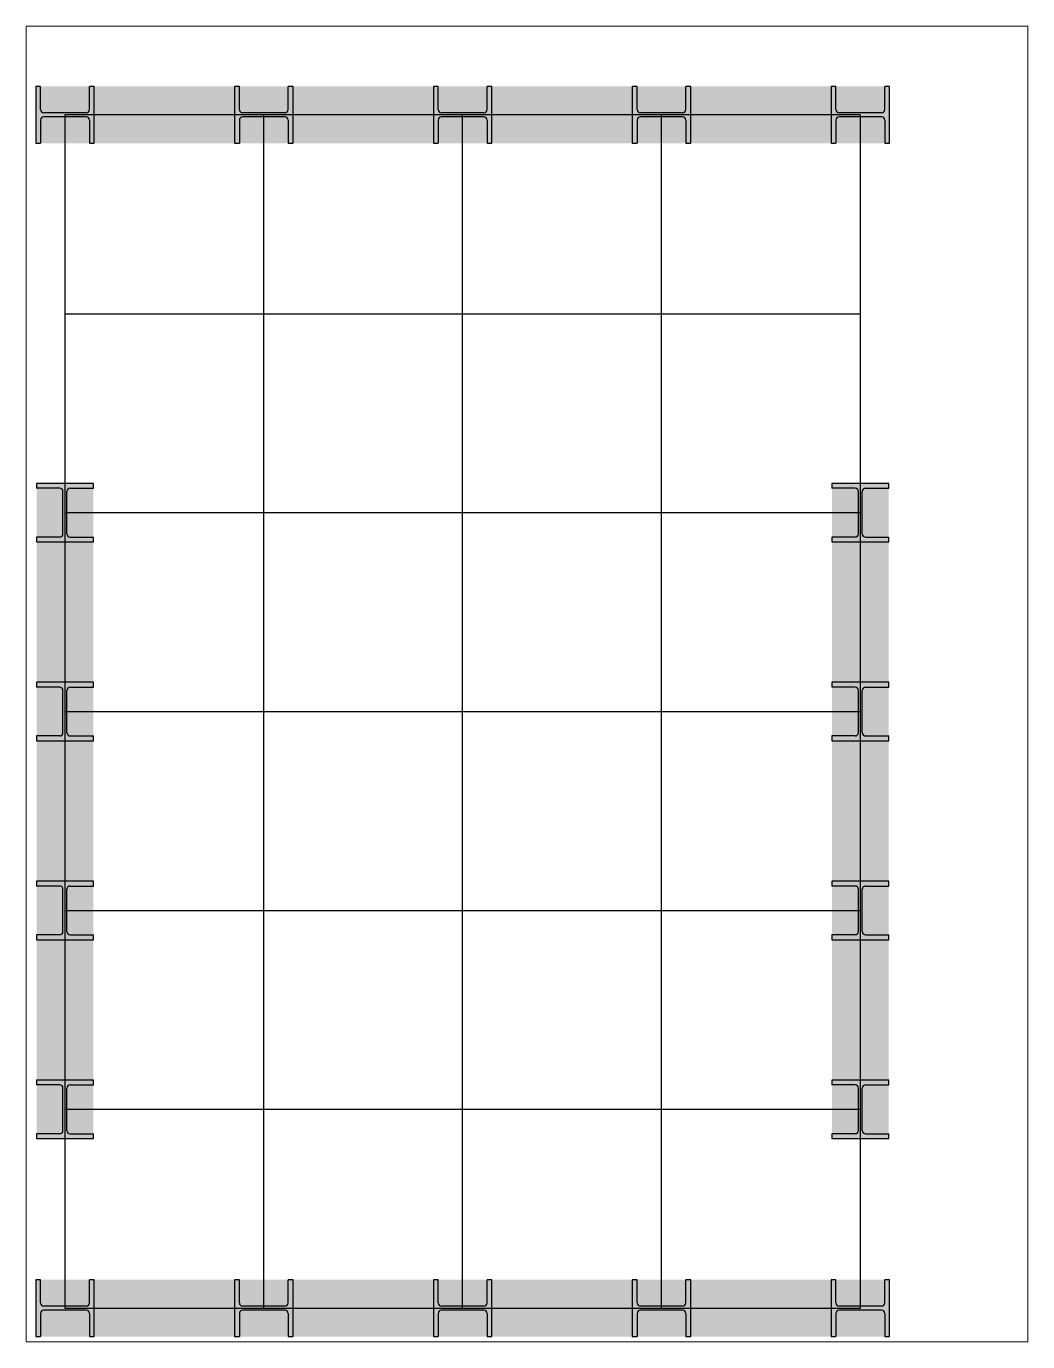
# Paper-space layout '3SE' of a CAD drawing. Header units: millimetres. Extents: x 2 to 208, y 1 to 271.
# The model-space entities are those that its viewports show. They can reach past a viewport. Long polylines and large blocks are cut down to what shows.
import ezdxf

# ---------------------------------------------------------------- set-up
doc = ezdxf.new("R2010")
doc.units = ezdxf.units.MM
doc.layers.add('col', color=1, linetype='Continuous')
doc.layers.add('plan', color=253, linetype='Continuous')
doc.layers.add('Hatches', color=254, linetype='Continuous', transparency=0.8)

# ---------------------------------------------------------------- blocks, each defined once
blk = doc.blocks.new('*U5')
h = blk.add_hatch(color=256)
h.dxf.hatch_style = 1
h.paths.add_polyline_path([(4.0551, 4.17298), (0, 4.17298), (0, 3.82648), (1.6514, 3.82648, -0.41421356), (1.8878, 3.59008), (1.8878, 0.5829, -0.41421356), (1.6514, 0.3465), (0, 0.3465), (0, 0), (4.0551, 0), (4.0551, 0.3465), (2.4037, 0.3465, -0.41421356), (2.1673, 0.5829), (2.1673, 3.59008, -0.41421356), (2.4037, 3.82648), (4.0551, 3.82648)])
for p, q in [((1.6514, 3.82648), (0, 3.82648)), ((2.4037, 3.82648), (4.0551, 3.82648)), ((1.8878, 3.59008), (1.8878, 0.5829)), ((2.1673, 3.59008), (2.1673, 0.5829)), ((1.6514, 0.3465), (0, 0.3465)), ((2.4037, 0.3465), (4.0551, 0.3465))]:
    blk.add_line(p, q)
for points in [[(4.0551, 3.82648), (4.0551, 4.17298), (0, 4.17298), (0, 3.82648)], [(0, 0.3465), (0, 0), (4.0551, 0), (4.0551, 0.3465)]]:
    blk.add_lwpolyline(points)
for centre, start, end in [((1.6514, 3.59008), 0, 90), ((2.4037, 3.59008), 90, 180), ((1.6514, 0.5829), 270, 0), ((2.4037, 0.5829), 180, 270)]:
    blk.add_arc(centre, 0.2364, start, end)

msp = doc.modelspace()

# ---------------------------------------------------------------- hatches: boundary and pattern name
at = {"layer": 'Hatches', "transparency": 33554470}
h = msp.add_hatch(color=256, dxfattribs=at)
h.dxf.hatch_style = 1
h.paths.add_polyline_path([(-52.996846, 2211.49977), (-52.996846, 2108.50023), (1492.996846, 2108.50023), (1492.996846, 2211.49977)])
h = msp.add_hatch(color=256, dxfattribs=at)
h.dxf.hatch_style = 1
h.paths.add_polyline_path([(-51.49977, 307.003154), (51.49977, 307.003154), (51.49977, 1492.996846), (-51.49977, 1492.996846)])
h = msp.add_hatch(color=256, dxfattribs=at)
h.dxf.hatch_style = 1
h.paths.add_polyline_path([(1388.50023, 307.003154), (1491.49977, 307.003154), (1491.49977, 1492.996846), (1388.50023, 1492.996846)])
h = msp.add_hatch(color=256, dxfattribs=at)
h.dxf.hatch_style = 1
h.paths.add_polyline_path([(-52.996846, 51.49977), (-52.996846, -51.49977), (1492.996846, -51.49977), (1492.996846, 51.49977)])

# ---------------------------------------------------------------- linework, layer by layer
at = {"layer": 'plan'}
for p, q in [((360, 0), (360, 2160)), ((720, 0), (720, 2160)), ((1080, 0), (1080, 2160)), ((0, 1800), (1440, 1800)), ((0, 1440), (1440, 1440)), ((0, 1080), (1440, 1080)), ((0, 720), (1440, 720)), ((0, 360), (1440, 360))]:
    msp.add_line(p, q, dxfattribs=at)
msp.add_lwpolyline([(0, 0), (1440, 0), (1440, 2160), (0, 2160)], close=True, dxfattribs=at)

# ---------------------------------------------------------------- block references
at = {"layer": 'col', "xscale": 25.4, "yscale": 25.4, "zscale": 25.4}
for p, rotation in [((-52.996846, 2211.49977), 270), ((307.003154, 2211.49977), 270), ((667.003154, 2211.49977), 270), ((1027.003154, 2211.49977), 270), ((1387.003154, 2211.49977), 270), ((51.49977, 1492.996846), 180), ((1491.49977, 1492.996846), 180), ((51.49977, 1132.996846), 180), ((1491.49977, 1132.996846), 180), ((51.49977, 772.996846), 180), ((1491.49977, 772.996846), 180), ((51.49977, 412.996846), 180), ((1491.49977, 412.996846), 180), ((-52.996846, 51.49977), 270), ((307.003154, 51.49977), 270), ((667.003154, 51.49977), 270), ((1027.003154, 51.49977), 270), ((1387.003154, 51.49977), 270)]:
    msp.add_blockref('*U5', p, dxfattribs=dict(at, rotation=rotation))

psp = doc.layouts.new('3SE')

# ---------------------------------------------------------------- viewports
at = {"layer": 'Defpoints'}
psp.add_viewport(center=(104.66, 136.02), size=(206.12, 270.689), view_center_point=(836.49501, 1129.803702), view_height=2380.889525, dxfattribs=at)

doc.saveas('drawing.dxf')
